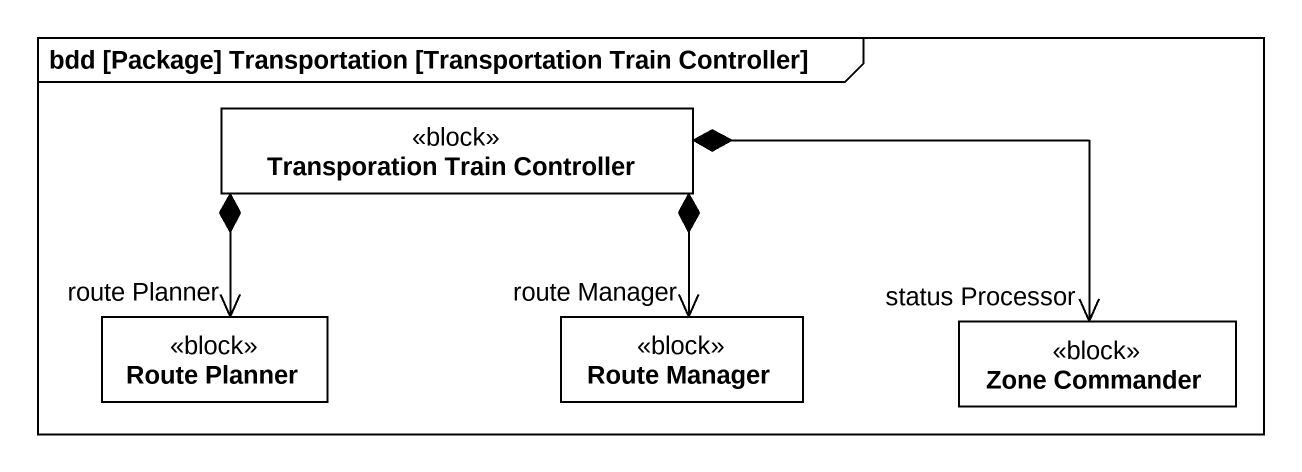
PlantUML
@startuml
mainframe bdd [Package] Transportation [Transportation Train Controller]
hide circle
hide empty members
class "Transporation Train Controller" as Transporation_Train <<block>>
class "Route Planner" as Route_Planner <<block>>
class "Route Manager" as Route_Manager <<block>>
class "Zone Commander" as Zone_Commander <<block>>
Transporation_Train *--> "route Planner" Route_Planner
Transporation_Train *--> "route Manager" Route_Manager
Transporation_Train *-right-> "status Processor" Zone_Commander
@enduml
